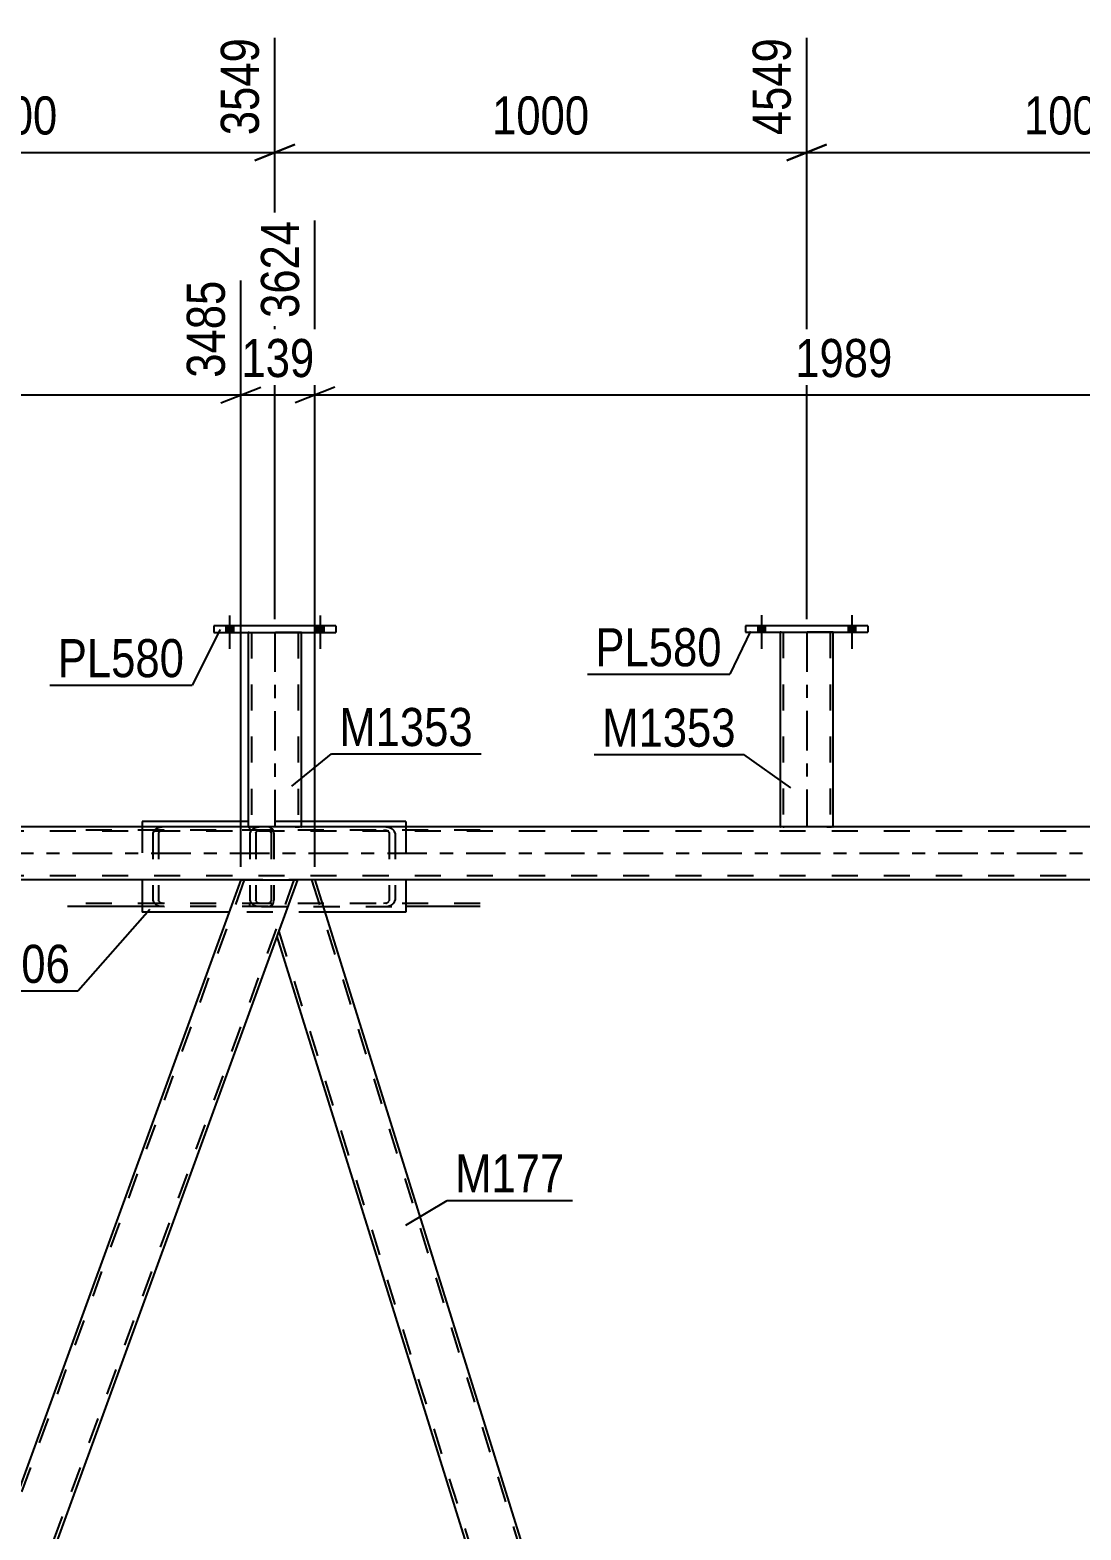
# Model space of a CAD drawing. Header units: millimetres. Extents: x -787 to 402, y -866 to -25.
# Drawn here: x -583.9 to -504.8, y -728.4 to -615.5 of the extents above; entities that cross this region are included whole.
import ezdxf

# ---------------------------------------------------------------- set-up
doc = ezdxf.new("R2010")
doc.units = ezdxf.units.MM
doc.linetypes.add('DXK_LINE_DOT2', pattern=[3.9198, 1.9599, -1.9599])
doc.linetypes.add('DXK_LINE_DOT3', pattern=[5.9187, 2.979, -0.9799, 0.9799, -0.9799])
doc.styles.add('Arial Narrow', font='ARIALN.TTF', dxfattribs={"height": 0.2})

# ---------------------------------------------------------------- blocks, each defined once
blk = doc.blocks.new('Part-569028579-78214 - 78201')
at = {"color": 2, "linetype": 'Continuous'}
for p, q in [((-563.75, -679.45), (-565.3, -683.7)), ((-562.43, -679.45), (-563.75, -679.45)), ((-562.43, -679.45), (-525.73, -797.2)), ((-565.3, -683.7), (-528.84, -800.67))]:
    blk.add_line(p, q, dxfattribs=at)
at = {"color": 7, "linetype": 'DXK_LINE_DOT2'}
for p, q in [((-562.68, -679.45), (-525.87, -797.58)), ((-565.16, -683.33), (-528.59, -800.67))]:
    blk.add_line(p, q, dxfattribs=at)
blk = doc.blocks.new('Part-569028579-78215 - 78201')
at = {"color": 7, "linetype": 'DXK_LINE_DOT2'}
for p, q in [((-567.75, -679.45), (-611.87, -800.67)), ((-564.01, -679.45), (-608.13, -800.67)), ((-563.75, -679.45), (-565.3, -683.7))]:
    blk.add_line(p, q, dxfattribs=at)
at = {"color": 2, "linetype": 'Continuous'}
for p, q in [((-568.01, -679.45), (-610.87, -797.2)), ((-568.01, -679.45), (-563.75, -679.45)), ((-565.3, -683.7), (-607.87, -800.67))]:
    blk.add_line(p, q, dxfattribs=at)
blk = doc.blocks.new('Part-569028579-78286 - 78201')
at = {"color": 2, "linetype": 'Continuous'}
for p, q in [((-575.42, -675.06), (-575.42, -675.45)), ((-567.45, -675.06), (-575.42, -675.06)), ((-555.61, -675.06), (-563.45, -675.06)), ((-555.61, -675.06), (-555.61, -675.45)), ((-575.42, -679.45), (-575.42, -681.86)), ((-555.61, -679.45), (-555.61, -681.86)), ((-568.88, -681.86), (-575.42, -681.86)), ((-555.61, -681.86), (-561.68, -681.86))]:
    blk.add_line(p, q, dxfattribs=at)
at = {"color": 7, "linetype": 'DXK_LINE_DOT2'}
for p, q in [((-575.42, -675.45), (-575.42, -679.45)), ((-563.45, -675.06), (-567.45, -675.06)), ((-555.61, -675.45), (-555.61, -679.45)), ((-561.68, -681.86), (-568.88, -681.86))]:
    blk.add_line(p, q, dxfattribs=at)
blk = doc.blocks.new('Part-569028579-78226 - 78201')
at = {"color": 7, "linetype": 'DXK_LINE_DOT2'}
for p, q in [((-567.28, -675.8), (-567.33, -675.93)), ((-567.33, -675.93), (-567.33, -680.97)), ((-567.26, -675.75), (-567.28, -675.8)), ((-566.89, -675.93), (-566.86, -675.84)), ((-566.89, -675.93), (-566.89, -680.97)), ((-566.45, -675.45), (-566.79, -675.49)), ((-566.62, -675.71), (-566.45, -675.69)), ((-550, -675.45), (-566.45, -675.45)), ((-550, -675.69), (-566.45, -675.69)), ((-556.95, -675.49), (-557.28, -675.45)), ((-557.28, -675.69), (-557.11, -675.71)), ((-556.88, -675.84), (-556.84, -675.93)), ((-556.84, -675.93), (-556.84, -680.97)), ((-556.46, -675.8), (-556.47, -675.75)), ((-556.41, -675.93), (-556.46, -675.8)), ((-556.41, -675.93), (-556.41, -680.97)), ((-567.33, -680.97), (-567.26, -681.16)), ((-566.86, -681.07), (-566.89, -680.97)), ((-566.79, -681.42), (-566.45, -681.45)), ((-566.45, -681.21), (-566.62, -681.2)), ((-550, -681.21), (-566.45, -681.21)), ((-566.45, -681.45), (-555.61, -681.45)), ((-557.11, -681.2), (-557.28, -681.21)), ((-557.28, -681.45), (-556.95, -681.42)), ((-556.84, -680.97), (-556.88, -681.07)), ((-556.47, -681.16), (-556.41, -680.97))]:
    blk.add_line(p, q, dxfattribs=at)
at = {"color": 2, "linetype": 'Continuous'}
blk.add_line((-550, -681.45), (-555.61, -681.45), dxfattribs=at)
at = {"color": 7, "linetype": 'DXK_LINE_DOT2'}
for centre, radius, start, end in [((-566.65, -676.3), 0.817, 99.5182, 138.0638), ((-566.55, -676.12), 0.409, 99.5182, 138.0638), ((-557.18, -676.12), 0.409, 41.9362, 80.4818), ((-557.08, -676.3), 0.817, 41.9362, 80.4818), ((-566.65, -680.61), 0.817, 221.9362, 260.4818), ((-566.55, -680.79), 0.409, 221.9362, 260.4818), ((-557.18, -680.79), 0.409, 279.5182, 318.0638), ((-557.08, -680.61), 0.817, 279.5182, 318.0638)]:
    blk.add_arc(centre, radius, start, end, dxfattribs=at)
blk = doc.blocks.new('Part-569028579-78229 - 78201')
at = {"color": 7, "linetype": 'DXK_LINE_DOT2'}
for p, q in [((-565.95, -675.45), (-581.04, -675.45)), ((-565.95, -675.69), (-581.04, -675.69)), ((-574.57, -675.8), (-574.62, -675.93)), ((-574.62, -675.93), (-574.62, -680.97)), ((-574.56, -675.75), (-574.57, -675.8)), ((-574.19, -675.93), (-574.15, -675.84)), ((-574.19, -675.93), (-574.19, -680.97)), ((-573.75, -675.45), (-574.09, -675.49)), ((-573.92, -675.71), (-573.75, -675.69)), ((-567.33, -675.69), (-567.33, -675.45)), ((-565.79, -675.49), (-565.95, -675.45)), ((-565.95, -675.69), (-565.87, -675.71)), ((-565.87, -675.71), (-565.8, -675.77)), ((-565.8, -675.77), (-565.75, -675.84)), ((-565.64, -675.6), (-565.79, -675.49)), ((-565.75, -675.84), (-565.73, -675.93)), ((-565.73, -675.93), (-565.73, -680.97)), ((-565.55, -675.75), (-565.64, -675.6)), ((-565.52, -675.93), (-565.55, -675.75)), ((-565.52, -675.93), (-565.52, -680.97)), ((-565.95, -681.21), (-581.04, -681.21)), ((-565.95, -681.45), (-575.42, -681.45)), ((-574.62, -680.97), (-574.56, -681.16)), ((-574.15, -681.07), (-574.19, -680.97)), ((-574.09, -681.42), (-573.75, -681.45)), ((-573.75, -681.21), (-573.92, -681.2)), ((-567.33, -681.45), (-567.33, -681.21)), ((-565.87, -681.2), (-565.95, -681.21)), ((-565.95, -681.45), (-565.79, -681.42)), ((-565.8, -681.14), (-565.87, -681.2)), ((-565.75, -681.07), (-565.8, -681.14)), ((-565.79, -681.42), (-565.64, -681.31)), ((-565.73, -680.97), (-565.75, -681.07)), ((-565.64, -681.31), (-565.55, -681.16)), ((-565.55, -681.16), (-565.52, -680.97))]:
    blk.add_line(p, q, dxfattribs=at)
at = {"color": 2, "linetype": 'Continuous'}
blk.add_line((-575.42, -681.45), (-581.04, -681.45), dxfattribs=at)
at = {"color": 7, "linetype": 'DXK_LINE_DOT2'}
for centre, radius, start, end in [((-573.95, -676.3), 0.817, 99.5182, 138.0638), ((-573.85, -676.12), 0.409, 99.5182, 138.0638), ((-573.95, -680.61), 0.817, 221.9362, 260.4818), ((-573.85, -680.79), 0.409, 221.9362, 260.4818)]:
    blk.add_arc(centre, radius, start, end, dxfattribs=at)
blk = doc.blocks.new('Part-569028579-78383 - 78201')
at = {"color": 2, "linetype": 'Continuous'}
for p, q in [((-527.45, -660.81), (-527.45, -675.46)), ((-523.45, -675.46), (-523.45, -660.81)), ((-523.93, -675.46), (-527.45, -675.46)), ((-523.49, -675.46), (-523.93, -675.46)), ((-523.49, -675.46), (-523.45, -675.46))]:
    blk.add_line(p, q, dxfattribs=at)
at = {"color": 7, "linetype": 'DXK_LINE_DOT2'}
for p, q in [((-523.45, -660.81), (-527.45, -660.81)), ((-527.21, -660.81), (-527.21, -675.46)), ((-523.69, -660.81), (-523.69, -675.46)), ((-527.45, -675.46), (-527.41, -675.46)), ((-527.21, -675.46), (-527.19, -675.46)), ((-527.19, -675.46), (-527.15, -675.46)), ((-527.15, -675.46), (-527.14, -675.46)), ((-523.93, -675.46), (-523.59, -675.46))]:
    blk.add_line(p, q, dxfattribs=at)
at = {"color": 7, "linetype": 'DXK_LINE_DOT3'}
blk.add_line((-525.45, -660.81), (-525.45, -675.46), dxfattribs=at)
blk = doc.blocks.new('Part-569028579-78384 - 78201')
at = {"color": 2, "linetype": 'Continuous'}
for p, q in [((-530.05, -660.33), (-530.05, -660.81)), ((-520.85, -660.33), (-530.05, -660.33)), ((-530.05, -660.81), (-520.85, -660.81)), ((-520.85, -660.33), (-520.85, -660.81))]:
    blk.add_line(p, q, dxfattribs=at)
blk = doc.blocks.new('Part-569028579-78386 - 78201')
at = {"color": 2, "linetype": 'Continuous'}
for p, q in [((-567.45, -660.82), (-567.45, -675.46)), ((-563.45, -675.46), (-563.45, -660.82)), ((-563.93, -675.46), (-567.45, -675.46)), ((-563.49, -675.46), (-563.93, -675.46)), ((-563.49, -675.46), (-563.45, -675.46))]:
    blk.add_line(p, q, dxfattribs=at)
at = {"color": 7, "linetype": 'DXK_LINE_DOT2'}
for p, q in [((-563.45, -660.82), (-567.45, -660.82)), ((-567.21, -660.82), (-567.21, -675.46)), ((-563.69, -660.82), (-563.69, -675.46)), ((-567.45, -675.46), (-567.41, -675.46)), ((-567.21, -675.46), (-567.19, -675.46)), ((-567.19, -675.46), (-567.15, -675.46)), ((-567.15, -675.46), (-567.14, -675.46)), ((-563.93, -675.46), (-563.59, -675.46))]:
    blk.add_line(p, q, dxfattribs=at)
at = {"color": 7, "linetype": 'DXK_LINE_DOT3'}
blk.add_line((-565.45, -660.82), (-565.45, -675.46), dxfattribs=at)
blk = doc.blocks.new('Part-569028579-78387 - 78201')
at = {"color": 2, "linetype": 'Continuous'}
for p, q in [((-570.05, -660.34), (-570.05, -660.82)), ((-560.85, -660.34), (-570.05, -660.34)), ((-570.05, -660.82), (-560.85, -660.82)), ((-560.85, -660.34), (-560.85, -660.82))]:
    blk.add_line(p, q, dxfattribs=at)
blk = doc.blocks.new('Part-569028579-78428 - 78201')
at = {"color": 7, "linetype": 'DXK_LINE_DOT2'}
for p, q in [((-98.27, -675.77), (-707.41, -675.77)), ((-563.45, -675.45), (-567.45, -675.45)), ((-523.45, -675.45), (-527.45, -675.45)), ((-98.27, -679.13), (-707.41, -679.13)), ((-562.43, -679.45), (-568.01, -679.45))]:
    blk.add_line(p, q, dxfattribs=at)
at = {"color": 2, "linetype": 'Continuous'}
for p, q in [((-567.45, -675.45), (-603.45, -675.45)), ((-527.45, -675.45), (-563.45, -675.45)), ((-487.45, -675.45), (-523.45, -675.45)), ((-568.01, -679.45), (-647.57, -679.45)), ((-482.87, -679.45), (-562.43, -679.45))]:
    blk.add_line(p, q, dxfattribs=at)
at = {"color": 7, "linetype": 'DXK_LINE_DOT3'}
blk.add_line((-98.27, -677.45), (-707.41, -677.45), dxfattribs=at)
blk = doc.blocks.new('Bolt-569028579-78493 - 78201')
at = {"linetype": 'Continuous'}
for points in [[(-528.57, -660.33), (-529.13, -660.33), (-529.13, -660.81), (-528.57, -660.81)], [(-528.57, -660.33), (-529.13, -660.33), (-529.13, -660.81), (-528.57, -660.81)], [(-521.77, -660.33), (-522.33, -660.33), (-522.33, -660.81), (-521.77, -660.81)], [(-521.77, -660.33), (-522.33, -660.33), (-522.33, -660.81), (-521.77, -660.81)]]:
    blk.add_hatch(color=1, dxfattribs=at).paths.add_polyline_path(points)
at = {"color": 1, "linetype": 'Continuous'}
for p, q in [((-528.85, -659.53), (-528.85, -662.05)), ((-528.85, -659.53), (-528.85, -662.05)), ((-522.05, -659.53), (-522.05, -662.05)), ((-522.05, -659.53), (-522.05, -662.05)), ((-529.13, -660.33), (-529.13, -660.81)), ((-529.13, -660.33), (-529.13, -660.81)), ((-528.57, -660.33), (-528.57, -660.81)), ((-528.57, -660.33), (-528.57, -660.81)), ((-522.33, -660.33), (-522.33, -660.81)), ((-522.33, -660.33), (-522.33, -660.81)), ((-521.77, -660.33), (-521.77, -660.81)), ((-521.77, -660.33), (-521.77, -660.81))]:
    blk.add_line(p, q, dxfattribs=at)
blk = doc.blocks.new('Bolt-569028579-78494 - 78201')
at = {"linetype": 'Continuous'}
for points in [[(-568.57, -660.34), (-569.13, -660.34), (-569.13, -660.82), (-568.57, -660.82)], [(-568.57, -660.34), (-569.13, -660.34), (-569.13, -660.82), (-568.57, -660.82)], [(-561.77, -660.34), (-562.33, -660.34), (-562.33, -660.82), (-561.77, -660.82)], [(-561.77, -660.34), (-562.33, -660.34), (-562.33, -660.82), (-561.77, -660.82)]]:
    blk.add_hatch(color=1, dxfattribs=at).paths.add_polyline_path(points)
at = {"color": 1, "linetype": 'Continuous'}
for p, q in [((-568.85, -659.54), (-568.85, -662.06)), ((-568.85, -659.54), (-568.85, -662.06)), ((-562.05, -659.54), (-562.05, -662.06)), ((-562.05, -659.54), (-562.05, -662.06)), ((-569.13, -660.34), (-569.13, -660.82)), ((-569.13, -660.34), (-569.13, -660.82)), ((-568.57, -660.34), (-568.57, -660.82)), ((-568.57, -660.34), (-568.57, -660.82)), ((-562.33, -660.34), (-562.33, -660.82)), ((-562.33, -660.34), (-562.33, -660.82)), ((-561.77, -660.34), (-561.77, -660.82)), ((-561.77, -660.34), (-561.77, -660.82))]:
    blk.add_line(p, q, dxfattribs=at)
blk = doc.blocks.new('StraightDimension-569028579-79387 - 78201')
at = {"color": 7, "linetype": 'Continuous'}
for p, q in [((-565.45, -659.82), (-565.45, -616.1)), ((-525.45, -659.82), (-525.45, -616.1)), ((-563.95, -624.11), (-566.95, -625.31)), ((-565.45, -624.71), (-525.45, -624.71)), ((-526.95, -625.31), (-523.95, -624.11))]:
    blk.add_line(p, q, dxfattribs=at)
at = {"color": 0}
blk.add_wipeout([(-541.19, -623.96), (-541.19, -619.76), (-549.71, -619.76), (-549.71, -623.96)], dxfattribs=at)
at = {"color": 3, "style": 'Arial Narrow'}
blk.add_text('1000', height=2.863, dxfattribs=at).set_placement((-549.11, -623.36))
at = {"color": 0, "linetype": 'Continuous'}
blk.add_wipeout([(-526.05, -615.5), (-530.25, -615.5), (-530.25, -624.01), (-526.05, -624.01)], dxfattribs=at)
at = {"color": 3, "linetype": 'Continuous', "style": 'Arial Narrow'}
blk.add_text('4549', height=2.863, rotation=90.0002, dxfattribs=at).set_placement((-526.65, -623.41))
blk = doc.blocks.new('StraightDimension-569028579-79386 - 78201')
at = {"color": 7, "linetype": 'Continuous'}
for p, q in [((-525.45, -659.81), (-525.45, -616.1)), ((-485.45, -659.81), (-485.45, -616.1)), ((-523.95, -624.11), (-526.95, -625.31)), ((-525.45, -624.71), (-485.45, -624.71)), ((-486.95, -625.31), (-483.95, -624.11))]:
    blk.add_line(p, q, dxfattribs=at)
at = {"color": 0}
blk.add_wipeout([(-501.19, -623.96), (-501.19, -619.76), (-509.71, -619.76), (-509.71, -623.96)], dxfattribs=at)
at = {"color": 3, "style": 'Arial Narrow'}
blk.add_text('1000', height=2.863, dxfattribs=at).set_placement((-509.11, -623.36))
at = {"color": 0, "linetype": 'Continuous'}
blk.add_wipeout([(-486.05, -615.5), (-490.25, -615.5), (-490.25, -624.01), (-486.05, -624.01)], dxfattribs=at)
at = {"color": 3, "linetype": 'Continuous', "style": 'Arial Narrow'}
blk.add_text('5549', height=2.863, rotation=90.0002, dxfattribs=at).set_placement((-486.65, -623.41))
blk = doc.blocks.new('StraightDimension-569028579-79388 - 78201')
at = {"color": 7, "linetype": 'Continuous'}
for p, q in [((-605.45, -659.82), (-605.45, -616.1)), ((-565.45, -659.82), (-565.45, -616.1)), ((-603.95, -624.11), (-606.95, -625.31)), ((-605.45, -624.71), (-565.45, -624.71)), ((-566.95, -625.31), (-563.95, -624.11))]:
    blk.add_line(p, q, dxfattribs=at)
at = {"color": 0}
blk.add_wipeout([(-581.19, -623.96), (-581.19, -619.76), (-589.71, -619.76), (-589.71, -623.96)], dxfattribs=at)
at = {"color": 3, "style": 'Arial Narrow'}
blk.add_text('1000', height=2.863, dxfattribs=at).set_placement((-589.11, -623.36))
at = {"color": 0, "linetype": 'Continuous'}
blk.add_wipeout([(-566.05, -615.5), (-570.25, -615.5), (-570.25, -624.01), (-566.05, -624.01)], dxfattribs=at)
at = {"color": 3, "linetype": 'Continuous', "style": 'Arial Narrow'}
blk.add_text('3549', height=2.863, rotation=90.0002, dxfattribs=at).set_placement((-566.65, -623.41))
blk = doc.blocks.new('StraightDimension-569028579-80095 - 78201')
at = {"color": 7, "linetype": 'Continuous'}
for p, q in [((-562.43, -678.45), (-562.43, -629.84)), ((-482.87, -678.45), (-482.87, -634.34)), ((-560.93, -642.36), (-563.93, -643.56)), ((-562.43, -642.96), (-482.87, -642.96)), ((-484.37, -643.56), (-481.37, -642.36))]:
    blk.add_line(p, q, dxfattribs=at)
at = {"color": 0}
blk.add_wipeout([(-518.4, -642.21), (-518.4, -638.01), (-526.91, -638.01), (-526.91, -642.21)], dxfattribs=at)
at = {"color": 3, "style": 'Arial Narrow'}
blk.add_text('1989', height=2.863, dxfattribs=at).set_placement((-526.31, -641.61))
at = {"color": 0, "linetype": 'Continuous'}
blk.add_wipeout([(-483.47, -633.74), (-487.67, -633.74), (-487.67, -642.26), (-483.47, -642.26)], dxfattribs=at)
at = {"color": 3, "linetype": 'Continuous', "style": 'Arial Narrow'}
blk.add_text('5613', height=2.863, rotation=90.0002, dxfattribs=at).set_placement((-484.07, -641.66))
blk = doc.blocks.new('StraightDimension-569028579-80096 - 78201')
at = {"color": 7, "linetype": 'Continuous'}
for p, q in [((-562.43, -678.45), (-562.43, -629.84)), ((-568.01, -678.45), (-568.01, -634.34)), ((-569.51, -643.56), (-566.51, -642.36)), ((-568.01, -642.96), (-562.43, -642.96)), ((-560.93, -642.36), (-563.93, -643.56))]:
    blk.add_line(p, q, dxfattribs=at)
at = {"color": 0}
blk.add_wipeout([(-561.88, -642.21), (-561.88, -638.01), (-568.56, -638.01), (-568.56, -642.21)], dxfattribs=at)
at = {"color": 3, "style": 'Arial Narrow'}
blk.add_text('139', height=2.863, dxfattribs=at).set_placement((-567.96, -641.61))
at = {"color": 0, "linetype": 'Continuous'}
blk.add_wipeout([(-563.03, -629.24), (-567.23, -629.24), (-567.23, -637.76), (-563.03, -637.76)], dxfattribs=at)
at = {"color": 3, "linetype": 'Continuous', "style": 'Arial Narrow'}
blk.add_text('3624', height=2.863, rotation=90.0002, dxfattribs=at).set_placement((-563.63, -637.16))
blk = doc.blocks.new('StraightDimension-569028579-80097 - 78201')
at = {"color": 7, "linetype": 'Continuous'}
for p, q in [((-647.57, -678.45), (-647.57, -629.84)), ((-568.01, -678.45), (-568.01, -634.34)), ((-646.07, -642.36), (-649.07, -643.56)), ((-647.57, -642.96), (-568.01, -642.96)), ((-569.51, -643.56), (-566.51, -642.36))]:
    blk.add_line(p, q, dxfattribs=at)
at = {"color": 0}
blk.add_wipeout([(-603.53, -642.21), (-603.53, -638.01), (-612.04, -638.01), (-612.04, -642.21)], dxfattribs=at)
at = {"color": 3, "style": 'Arial Narrow'}
blk.add_text('1989', height=2.863, dxfattribs=at).set_placement((-611.44, -641.61))
at = {"color": 0, "linetype": 'Continuous'}
blk.add_wipeout([(-568.61, -633.74), (-572.81, -633.74), (-572.81, -642.26), (-568.61, -642.26)], dxfattribs=at)
at = {"color": 3, "linetype": 'Continuous', "style": 'Arial Narrow'}
blk.add_text('3485', height=2.863, rotation=90.0002, dxfattribs=at).set_placement((-569.21, -641.66))
blk = doc.blocks.new('Mark-569028579-79138 - 78201')
at = {"color": 30, "linetype": 'Continuous'}
for p, q in [((-564.16, -672.39), (-561.2, -669.97)), ((-561.2, -669.97), (-549.94, -669.97))]:
    blk.add_line(p, q, dxfattribs=at)
at = {"color": 0}
blk.add_wipeout([(-550.54, -669.37), (-550.54, -666.37), (-560.6, -666.37), (-560.6, -669.37)], dxfattribs=at)
blk.add_wipeout([(-550.54, -669.37), (-550.54, -666.37), (-560.6, -666.37), (-560.6, -669.37)], dxfattribs=at)
at = {"color": 3, "style": 'Arial Narrow'}
blk.add_text('M1353', height=2.863, dxfattribs=at).set_placement((-560.6, -669.37))
blk = doc.blocks.new('Mark-569028579-79141 - 78201')
at = {"color": 30, "linetype": 'Continuous'}
for p in [(-569.57, -660.6), (-582.37, -664.79)]:
    blk.add_line(p, (-571.66, -664.79), dxfattribs=at)
at = {"color": 0}
blk.add_wipeout([(-572.26, -664.19), (-572.26, -661.19), (-581.77, -661.19), (-581.77, -664.19)], dxfattribs=at)
blk.add_wipeout([(-572.26, -664.19), (-572.26, -661.19), (-581.77, -661.19), (-581.77, -664.19)], dxfattribs=at)
at = {"color": 3, "style": 'Arial Narrow'}
blk.add_text('PL580', height=2.863, dxfattribs=at).set_placement((-581.77, -664.19))
blk = doc.blocks.new('Mark-569028579-79150 - 78201')
at = {"color": 30, "linetype": 'Continuous'}
for p in [(-541.43, -670.02), (-526.64, -672.52)]:
    blk.add_line(p, (-530.18, -670.02), dxfattribs=at)
at = {"color": 0}
blk.add_wipeout([(-530.78, -669.42), (-530.78, -666.42), (-540.83, -666.42), (-540.83, -669.42)], dxfattribs=at)
blk.add_wipeout([(-530.78, -669.42), (-530.78, -666.42), (-540.83, -666.42), (-540.83, -669.42)], dxfattribs=at)
at = {"color": 3, "style": 'Arial Narrow'}
blk.add_text('M1353', height=2.863, dxfattribs=at).set_placement((-540.83, -669.42))
blk = doc.blocks.new('Mark-569028579-79153 - 78201')
at = {"color": 30, "linetype": 'Continuous'}
for p in [(-529.68, -660.72), (-541.94, -663.97)]:
    blk.add_line(p, (-531.24, -663.97), dxfattribs=at)
at = {"color": 0}
blk.add_wipeout([(-531.84, -663.37), (-531.84, -660.37), (-541.34, -660.37), (-541.34, -663.37)], dxfattribs=at)
blk.add_wipeout([(-531.84, -663.37), (-531.84, -660.37), (-541.34, -660.37), (-541.34, -663.37)], dxfattribs=at)
at = {"color": 3, "style": 'Arial Narrow'}
blk.add_text('PL580', height=2.863, dxfattribs=at).set_placement((-541.34, -663.37))
blk = doc.blocks.new('Mark-569028579-79197 - 78201')
at = {"color": 30, "linetype": 'Continuous'}
for p, q in [((-555.59, -705.43), (-552.49, -703.56)), ((-552.49, -703.56), (-543.07, -703.56))]:
    blk.add_line(p, q, dxfattribs=at)
at = {"color": 0}
blk.add_wipeout([(-543.67, -702.96), (-543.67, -699.96), (-551.89, -699.96), (-551.89, -702.96)], dxfattribs=at)
blk.add_wipeout([(-543.67, -702.96), (-543.67, -699.96), (-551.89, -699.96), (-551.89, -702.96)], dxfattribs=at)
at = {"color": 3, "style": 'Arial Narrow'}
blk.add_text('M177', height=2.863, dxfattribs=at).set_placement((-551.89, -702.96))
blk = doc.blocks.new('Mark-569028579-79659 - 78201')
at = {"color": 30, "linetype": 'Continuous'}
for p in [(-574.85, -681.67), (-590.95, -687.79)]:
    blk.add_line(p, (-580.25, -687.79), dxfattribs=at)
at = {"color": 0}
blk.add_wipeout([(-580.85, -687.19), (-580.85, -684.19), (-590.35, -684.19), (-590.35, -687.19)], dxfattribs=at)
blk.add_wipeout([(-580.85, -687.19), (-580.85, -684.19), (-590.35, -684.19), (-590.35, -687.19)], dxfattribs=at)
at = {"color": 3, "style": 'Arial Narrow'}
blk.add_text('PL106', height=2.863, dxfattribs=at).set_placement((-590.35, -687.19))

msp = doc.modelspace()

# ---------------------------------------------------------------- block references
for name in ['Bolt-569028579-78494 - 78201', 'Bolt-569028579-78493 - 78201', 'Part-569028579-78387 - 78201', 'Part-569028579-78386 - 78201', 'Part-569028579-78384 - 78201', 'Part-569028579-78383 - 78201', 'Part-569028579-78428 - 78201', 'Part-569028579-78229 - 78201', 'Part-569028579-78286 - 78201', 'Part-569028579-78226 - 78201', 'Part-569028579-78215 - 78201', 'Part-569028579-78214 - 78201']:
    msp.add_blockref(name, (0, 0))

# ---------------------------------------------------------------- next in the draw order: block references
for name in ['StraightDimension-569028579-79387 - 78201', 'Mark-569028579-79659 - 78201', 'Mark-569028579-79197 - 78201']:
    msp.add_blockref(name, (0, 0))

# ---------------------------------------------------------------- next in the draw order: block references
for name in ['StraightDimension-569028579-79388 - 78201', 'StraightDimension-569028579-79386 - 78201']:
    msp.add_blockref(name, (0, 0))

# ---------------------------------------------------------------- next in the draw order: block references
msp.add_blockref('StraightDimension-569028579-80095 - 78201', (0, 0))

# ---------------------------------------------------------------- next in the draw order: block references
for name in ['StraightDimension-569028579-80096 - 78201', 'Mark-569028579-79153 - 78201', 'Mark-569028579-79150 - 78201']:
    msp.add_blockref(name, (0, 0))

# ---------------------------------------------------------------- next in the draw order: block references
for name in ['StraightDimension-569028579-80097 - 78201', 'Mark-569028579-79138 - 78201']:
    msp.add_blockref(name, (0, 0))

# ---------------------------------------------------------------- next in the draw order: block references
msp.add_blockref('Mark-569028579-79141 - 78201', (0, 0))

doc.saveas('drawing.dxf')
